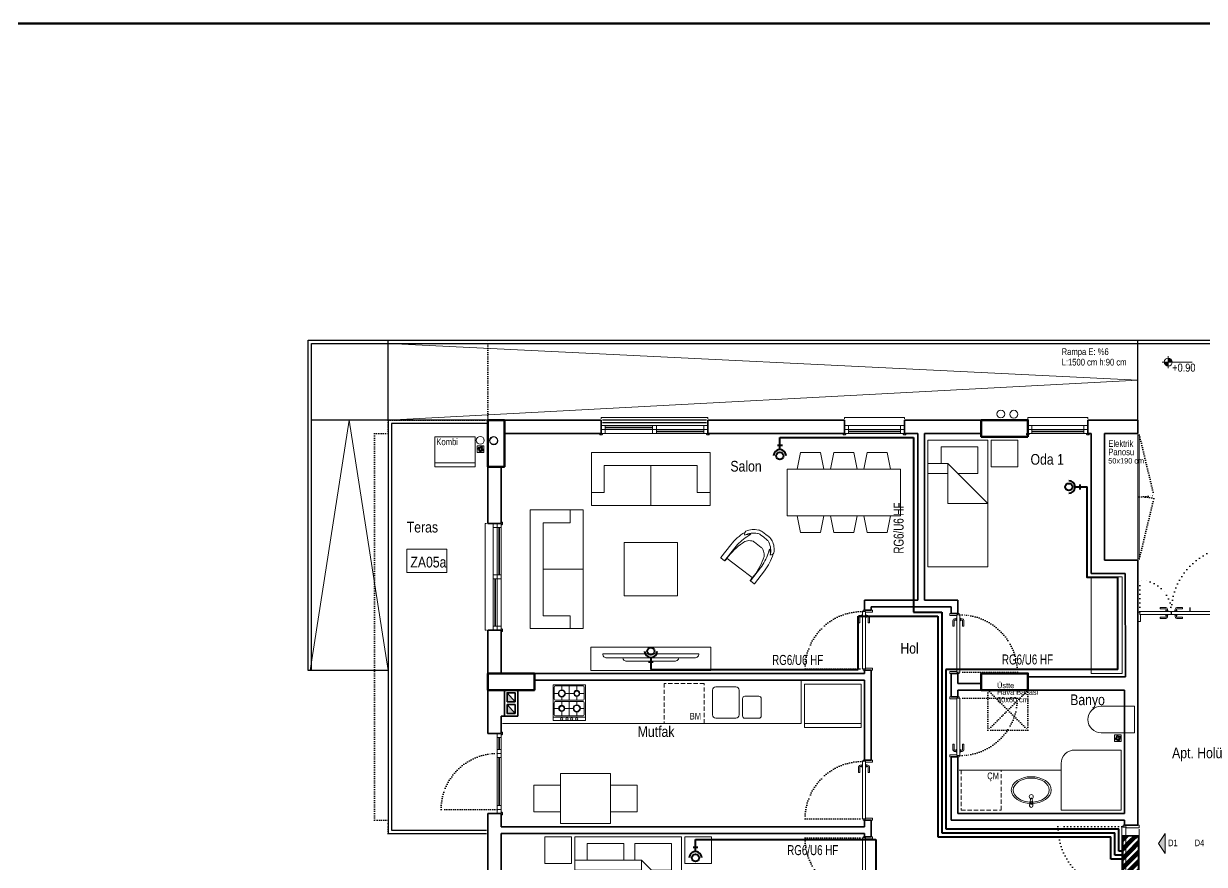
# Model space of a CAD drawing. Header units: millimetres. Extents: x 1852829 to 1882754, y -270850 to -231658.
# Drawn here: x 1856627 to 1858397, y -263455 to -262194 of the extents above; entities that cross this region are included whole.
import ezdxf
from ezdxf.enums import TextEntityAlignment as Align

# ---------------------------------------------------------------- set-up
doc = ezdxf.new("R2010")
doc.units = ezdxf.units.MM
for name, pattern in [('CONTINOUS', [0]), ('CONTINU', [0]), ('DOT', [0.25, 0, -0.25]), ('izdüşüm arka', [3.175, 0, -3.175]), ('izdüşüm ön', [9.525, 6.35, -3.175])]:
    doc.linetypes.add(name, pattern=pattern)
for name, color, linetype, lineweight in [('a_ba', 6, 'Continuous', 50), ('a_doğrama', 251, 'Continuous', 20), ('a_duvar', 251, 'Continuous', 35), ('a_görünüş', 32, 'Continuous', 25), ('a_görünüş_ince', 8, 'Continuous', 20), ('a_izdüşüm_arka', 251, 'izdüşüm arka', 30), ('a_izdüşüm_ön', 6, 'izdüşüm ön', 9), ('a_not_kot', 251, 'Continuous', 13), ('a_not_mahal', 253, 'Continuous', 5), ('a_not_misc', 144, 'Continuous', 5), ('a_not_text', 7, 'Continuous', 13), ('a_tefriş', 8, 'Continuous', 20), ('a_çerçeve_line', 7, 'Continuous', 50), ('Aydınlatma', 4, 'CONTINOUS', 35), ('m_yib', 65, 'Continuous', 20), ('Priz', 6, 'CONTINOUS', 40), ('Telefon', 2, 'CONTINOUS', 40), ('Tv', 3, 'CONTINOUS', 40)]:
    doc.layers.add(name, color=color, linetype=linetype, lineweight=lineweight)
doc.styles.add('Grupcad', font='arial.ttf', dxfattribs={"width": 0.7})
doc.styles.get("Standard").update_dxf_attribs({"font": 'ARIALN.TTF'})

# ---------------------------------------------------------------- blocks, each defined once
blk = doc.blocks.new('K1')
at = {"layer": 'a_doğrama', "color": 251}
for points in [[(-17.5, -2.5), (-22, -2.5), (-22, 0), (2, 0), (2, -4), (-17.5, -4), (-17.5, -2.5)], [(-27.5, -93.1), (-25, -93.1)], [(-17.5, -97.5), (-22, -97.5), (-22, -100), (2, -100), (2, -96), (-17.5, -96), (-17.5, -97.5)], [(-14.5, -93.1), (-17, -93.1)]]:
    blk.add_lwpolyline(points, dxfattribs=at)
blk.add_lwpolyline([(-18, -14), (-18, -4), (-18, -3), (-22.5, -3), (-22.5, -2.5), (-22.5, -2), (-24, -2), (-24, -2.5), (-24, -12.5), (-24, -88), (-24, -97.5), (-24, -98), (-22.5, -98), (-22.5, -97.5), (-22.5, -97), (-18, -97), (-18, -96), (-18, -86.5)], close=True, dxfattribs=at)
for points in [[(-25, -91.1), (-27.5, -91.1, -0.414214), (-28, -90.6), (-28, -82.1), (-30, -82.1), (-30, -90.6)], [(-17, -91.1), (-14.5, -91.1, 0.414214), (-14, -90.6), (-14, -82.1), (-12, -82.1), (-12, -90.6)], [(-24, -94.1), (-24.5, -94.1, -0.414214), (-25, -93.6), (-25, -90.6, -0.414214), (-24.5, -90.1), (-24, -90.1)], [(-18, -94.1), (-17.5, -94.1, 0.414214), (-17, -93.6), (-17, -90.6, 0.414214), (-17.5, -90.1), (-18, -90.1)]]:
    blk.add_lwpolyline(points, format="xyb", dxfattribs=at)
for centre, start, end in [((-27.5, -90.6), 180, 270), ((-14.5, -90.6), 270, 0)]:
    blk.add_arc(centre, 2.5, start, end, dxfattribs=at)
at = {"layer": 'a_görünüş_ince', "color": 251}
blk.add_line((2, -6), (2, -94), dxfattribs=at)
at = {"layer": 'a_izdüşüm_arka', "color": 251, "linetype": 'DOT', "ltscale": 20}
blk.add_line((-24, -2), (-120, -2), dxfattribs=at)
blk.add_arc((-24, -2), 96, 180, 270, dxfattribs=at)
blk = doc.blocks.new('kapı_c_blok')
at = {"layer": 'a_doğrama', "linetype": 'Continuous'}
for p, q in [((5, 14), (7.9, 14)), ((5, 14), (5, 12)), ((54.9, 15), (7.9, 15)), ((7.9, 15), (7.9, 10.5)), ((54.9, 10.5), (7.9, 10.5)), ((54.9, 15), (54.9, 10.5)), ((55.1, 15), (152.1, 15)), ((55.1, 15), (55.1, 10.5)), ((55.1, 10.5), (152.1, 10.5)), ((152.1, 15), (152.1, 10.5)), ((155, 14), (152.1, 14)), ((155, 14), (155, 12))]:
    blk.add_line(p, q, dxfattribs=at)
at = {"layer": 'a_doğrama'}
for points in [[(47.1, 16), (47.1, 18.5, 0.414214), (46.6, 19), (38.1, 19), (38.1, 21), (46.6, 21)], [(62.9, 16), (62.9, 18.5, -0.414214), (63.4, 19), (71.9, 19), (71.9, 21), (63.4, 21)], [(47.1, 9.5), (47.1, 7, -0.414214), (46.6, 6.5), (38.1, 6.5), (38.1, 4.5), (46.6, 4.5)], [(50.1, 15), (50.1, 15.5, 0.414214), (49.6, 16), (46.6, 16, 0.414214), (46.1, 15.5), (46.1, 15)], [(50.1, 10.5), (50.1, 10, -0.414214), (49.6, 9.5), (46.6, 9.5, -0.414214), (46.1, 10), (46.1, 10.5)], [(59.9, 15), (59.9, 15.5, -0.414214), (60.4, 16), (63.4, 16, -0.414214), (63.9, 15.5), (63.9, 15)], [(59.9, 10.5), (59.9, 10, 0.414214), (60.4, 9.5), (63.4, 9.5, 0.414214), (63.9, 10), (63.9, 10.5)], [(62.9, 9.5), (62.9, 7, 0.414214), (63.4, 6.5), (71.9, 6.5), (71.9, 4.5), (63.4, 4.5)]]:
    blk.add_lwpolyline(points, format="xyb", dxfattribs=at)
for points in [[(49.1, 18.5), (49.1, 16)], [(60.9, 18.5), (60.9, 16)], [(49.1, 7), (49.1, 9.5)], [(60.9, 7), (60.9, 9.5)]]:
    blk.add_lwpolyline(points, dxfattribs=at)
at = {"layer": 'a_doğrama', "linetype": 'Continuous'}
for points in [[(5, 2), (5, 0), (9, 0), (9, 10.5)], [(155, 2), (155, 0), (151, 0), (151, 10.5)]]:
    blk.add_lwpolyline(points, dxfattribs=at)
at = {"layer": 'a_doğrama'}
for centre, start, end in [((46.6, 18.5), 359.9992, 89.9992), ((63.4, 18.5), 90.0008, 180.0008), ((46.6, 7), 269.9992, 359.9992), ((63.4, 7), 180.0008, 270.0008)]:
    blk.add_arc(centre, 2.5, start, end, dxfattribs=at)
at = {"layer": 'a_izdüşüm_arka', "ltscale": 2}
for points in [[(152.1, 15), (152.1, 112)], [(7.9, 15), (7.9, 62)]]:
    blk.add_lwpolyline(points, dxfattribs=at)
for centre, radius, start, end in [((152.2, 14.9), 97.1, 90.0857, 179.918), ((7.9, 15), 47, 359.9985, 90)]:
    blk.add_arc(centre, radius, start, end, dxfattribs=at)
blk = doc.blocks.new('K2')
at = {"layer": 'a_doğrama', "color": 251, "linetype": 'Continuous'}
for p, q in [((-12, 90), (-12, 88.1)), ((-12, 90), (-10, 90)), ((-13, 88.1), (-13, 1.9)), ((-13, 88.1), (-8.5, 88.1)), ((-8.5, 88.1), (-8.5, 1.9)), ((-13, 1.9), (-8.5, 1.9)), ((-12, 0), (-12, 1.9)), ((-12, 0), (-10, 0))]:
    blk.add_line(p, q, dxfattribs=at)
for points in [[(0, 90), (2, 90), (2, 87), (-8.5, 87)], [(0, 0), (2, 0), (2, 3), (-8.5, 3)]]:
    blk.add_lwpolyline(points, dxfattribs=at)
at = {"layer": 'a_doğrama', "color": 251}
for points in [[(-14, 80.1), (-16.5, 80.1, 0.414214), (-17, 79.6), (-17, 71.1), (-19, 71.1), (-19, 79.6)], [(-13, 83.1), (-13.5, 83.1, 0.414214), (-14, 82.6), (-14, 79.6, 0.414214), (-13.5, 79.1), (-13, 79.1)], [(-8.5, 83.1), (-8, 83.1, -0.414214), (-7.5, 82.6), (-7.5, 79.6, -0.414214), (-8, 79.1), (-8.5, 79.1)], [(-7.5, 80.1), (-5, 80.1, -0.414214), (-4.5, 79.6), (-4.5, 71.1), (-2.5, 71.1), (-2.5, 79.6)]]:
    blk.add_lwpolyline(points, format="xyb", dxfattribs=at)
for points in [[(-16.5, 82.1), (-14, 82.1)], [(-5, 82.1), (-7.5, 82.1)]]:
    blk.add_lwpolyline(points, dxfattribs=at)
for centre, start, end in [((-16.5, 79.6), 90, 180), ((-5, 79.6), 0, 90)]:
    blk.add_arc(centre, 2.5, start, end, dxfattribs=at)
at = {"layer": 'a_izdüşüm_arka', "color": 251}
blk.add_lwpolyline([(-99.2, 1.9), (-13, 1.9)], dxfattribs=at)
blk.add_arc((-13, 1.9), 86.2, 90, 180, dxfattribs=at)
blk = doc.blocks.new('klozet')
at = {"layer": 'a_tefriş'}
blk.add_line((20, 0), (-20, 0), dxfattribs=at)
for points in [[(-20, 0), (-20, -15), (20, -15), (20, 0)], [(-20, -50), (-20, -15)], [(20, -50), (20, -15)]]:
    blk.add_lwpolyline(points, dxfattribs=at)
blk.add_arc((0, -50), 20, 180, 360, dxfattribs=at)
blk = doc.blocks.new('160p')
at = {"layer": 'a_doğrama', "color": 251}
for points in [[(-6, -6), (-6, 0), (-12, 0), (-12, -6)], [(0, -6), (0, 0), (-6, 0), (-6, -6)], [(-6, -83), (-6, -77), (-12, -77), (-12, -83)], [(0, -83), (0, -77), (-6, -77), (-6, -83)], [(-6, -160), (-6, -154), (-12, -154), (-12, -160)], [(0, -160), (0, -154), (-6, -154), (-6, -160)]]:
    blk.add_lwpolyline(points, close=True, dxfattribs=at)
for points in [[(2, -1), (2, 2), (0, 2), (0, -2), (1, -2), (2, -1)], [(-9.5, -6), (-9.5, -77)], [(-8.5, -6), (-8.5, -77)], [(-3.5, -83), (-3.5, -154)], [(-2.5, -83), (-2.5, -154)], [(2, -159), (2, -162), (0, -162), (0, -158), (1, -158), (2, -159)]]:
    blk.add_lwpolyline(points, dxfattribs=at)
at = {"layer": 'a_görünüş_ince', "color": 251}
for points in [[(-22, -160), (-24, -160), (-24, 0), (-22, 0)], [(-12, -77), (-12, -6)], [(-6, -77), (-6, -6)], [(-6, -77), (-6, -6)], [(0, -77), (0, -6)], [(-12, -154), (-12, -83)], [(-6, -154), (-6, -83)], [(-6, -154), (-6, -83)], [(0, -154), (0, -83)]]:
    blk.add_lwpolyline(points, dxfattribs=at)
blk = doc.blocks.new('kapı_120_c_blok')
at = {"layer": 'a_doğrama', "color": 251}
for points in [[(-2, 119), (-2, 122), (0, 122), (0, 118), (-1, 118), (-2, 119)], [(2.5, 114), (2.5, 96)], [(3.5, 114), (3.5, 96)], [(2.5, 84), (2.5, 12)], [(3.5, 84), (3.5, 12)], [(-2, 1), (-2, -2), (0, -2), (0, 2), (-1, 2), (-2, 1)]]:
    blk.add_lwpolyline(points, dxfattribs=at)
for points in [[(0, 114), (6, 114), (6, 120), (0, 120)], [(0, 90), (6, 90), (6, 96), (0, 96)], [(0, 84), (6, 84), (6, 90), (0, 90)], [(0, 6), (6, 6), (6, 12), (0, 12)], [(0, 0), (6, 0), (6, 6), (0, 6)]]:
    blk.add_lwpolyline(points, close=True, dxfattribs=at)
at = {"layer": 'a_görünüş_ince', "color": 251}
for points in [[(0, 114), (0, 96)], [(6, 114), (6, 96)], [(0, 84), (0, 12)], [(6, 84), (6, 12)]]:
    blk.add_lwpolyline(points, dxfattribs=at)
at = {"layer": 'a_izdüşüm_arka', "color": 251}
blk.add_lwpolyline([(6, 6), (90, 6)], dxfattribs=at)
blk.add_arc((6, 6), 84, 0, 90, dxfattribs=at)
blk = doc.blocks.new('90_p_c_blok')
at = {"layer": 'a_doğrama'}
for points in [[(1, 2), (-2, 2), (-2, 0), (2, 0), (2, 1), (1, 2)], [(89, 2), (92, 2), (92, 0), (88, 0), (88, 1), (89, 2)], [(84, -2.5), (6, -2.5)], [(84, -3.5), (6, -3.5)]]:
    blk.add_lwpolyline(points, dxfattribs=at)
for points in [[(0, 0), (6, 0), (6, -6), (0, -6)], [(0, -6), (6, -6), (6, -12), (0, -12)], [(84, 0), (90, 0), (90, -6), (84, -6)], [(84, -6), (90, -6), (90, -12), (84, -12)]]:
    blk.add_lwpolyline(points, close=True, dxfattribs=at)
at = {"layer": 'a_görünüş_ince'}
for points in [[(6, 0), (84, 0)], [(6, -6), (84, -6)], [(6, -6), (84, -6)], [(6, -12), (84, -12)], [(0, -22), (0, -24), (90, -24), (90, -22)]]:
    blk.add_lwpolyline(points, dxfattribs=at)
blk = doc.blocks.new('baca_şönt')
at = {"layer": 'a_duvar'}
h = blk.add_hatch(color=256, dxfattribs=at)
h.dxf.hatch_style = 1
h.paths.add_polyline_path([(21.5, -5), (21.5, -17), (35, -17)])
h.paths.add_polyline_path([(4, -5), (4, -17), (17.5, -17)])
for p, q in [((4, -5), (17.5, -17)), ((17.5, -5), (17.5, -17)), ((21.5, -5), (21.5, -17)), ((21.5, -5), (35, -17))]:
    blk.add_line(p, q, dxfattribs=at)
blk.add_lwpolyline([(0, -21), (39, -21), (39, -1), (0, -1)], close=True, dxfattribs=at)
for points in [[(17.5, -5), (4, -5), (4, -17), (17.5, -17)], [(21.5, -17), (35, -17), (35, -5), (21.5, -5)]]:
    blk.add_lwpolyline(points, dxfattribs=at)
blk = doc.blocks.new('tefriş_koltuk_202x90')
at = {"layer": 'a_tefriş'}
for p, q in [((0, -90), (0, -22)), ((-79, -68), (-101, -68)), ((79, -68), (101, -68))]:
    blk.add_line(p, q, dxfattribs=at)
for points in [[(101, -90), (101, 0), (-101, 0), (-101, -90), (101, -90)], [(79, -68), (79, -22), (-79, -22), (-79, -68)]]:
    blk.add_lwpolyline(points, dxfattribs=at)
blk = doc.blocks.new('tefirş_tv')
at = {"layer": 'a_tefriş'}
for points in [[(35, 10), (35, 10, 0.414214), (30, 15), (-30, 15, 0.414214), (-35, 10), (-35, 10)], [(60, 4), (60, 5, 0.414214), (55, 10), (-55, 10, 0.414214), (-60, 5), (-60, 4)]]:
    blk.add_lwpolyline(points, format="xyb", close=True, dxfattribs=at)
blk = doc.blocks.new('berjer')
at = {"layer": 'a_tefriş'}
for p, q in [((-45.1, 45.1), (-49.5, 40.8)), ((-41.4, 41.4), (-45.7, 37.1)), ((-45.1, 45.1), (-40.8, 49.5)), ((-41.4, 41.4), (-37.1, 45.7)), ((-31.3, 31.3), (-26.8, 35.8)), ((26.1, 19), (8.8, 36.2)), ((-31.3, 31.3), (-35.8, 26.8)), ((21, 13.6), (3.6, 31)), ((26.1, 18.7), (21, 13.6)), ((0, 0), (-16.6, -16.6)), ((0, 0), (16.6, 16.6)), ((-19, -26.1), (-36.2, -8.8)), ((-13.6, -21), (-31, -3.6)), ((-18.7, -26.1), (-13.6, -21))]:
    blk.add_line(p, q, dxfattribs=at)
for centre, radius, start, end in [((-29.8, 38.5), 15.5, 107.9156, 135), ((-25, 27.7), 27.3, 71.2858, 110.6993), ((-19.2, 48.9), 5.5, 350.3156, 56.9936), ((-38.5, 29.8), 15.5, 135, 162.0844), ((-38.5, 29.8), 10.2, 135, 162.0844), ((-29.8, 38.5), 10.2, 107.9156, 135), ((-23.7, 18.5), 31.1, 71.4354, 107.3961), ((-21, 30), 8.21, 117.4936, 135.1057), ((-17.5, 23.2), 15.9, 57.4112, 117.4936), ((-18.6, 23.9), 24.6, 78.6027, 99.5819), ((18.9, 123.1), 85.7, 240.9454, 245.5445), ((-45.7, -18.5), 69.9, 45.0971, 65.3824), ((-44.9, -17.5), 76, 45, 66.6891), ((-53.9, -49.3), 97, 43.332, 62.3787), ((-27.4, 24.8), 27.6, 159.0996, 198.2964), ((-18.2, 23.5), 31.5, 162.3914, 198.167), ((-23.4, 18.3), 25.2, 169.88, 190.627), ((-123.1, -18.9), 85.7, 24.4555, 29.0546), ((-23.2, 17.5), 15.9, 152.5064, 212.5888), ((-30, 21), 8.21, 134.8943, 152.5064), ((26, 18.9), 0.2, 315, 45), ((-49, 19.1), 5.5, 213.0064, 279.6844), ((17.5, 44.9), 76, 203.7042, 225), ((18.5, 45.7), 69.9, 204.6176, 224.9029), ((49.3, 53.9), 97, 207.6213, 226.668), ((16.4, 16.9), 0.4, 315, 46.0366), ((110.8, 118.5), 138.4, 227.0869, 229.3484), ((20.8, 13.7), 0.2, 229.3484, 315), ((-16.9, -16.4), 0.4, 223.9634, 315), ((-118.5, -110.8), 138.4, 40.6516, 42.9131), ((-18.9, -26), 0.2, 225, 315), ((-13.7, -20.8), 0.2, 315, 40.6516)]:
    blk.add_arc(centre, radius, start, end, dxfattribs=at)
blk = doc.blocks.new('A$C2A0A03CE')
at = {"layer": 'a_tefriş'}
for p, q in [((-54, -24.3), (-54, 24.3)), ((-54, 24.3), (0, 24.3)), ((-48.6, 24.3), (-48.6, -24.3)), ((-46.8, 20.7), (-46.8, -20.7)), ((-27, 22.5), (-45, 22.5)), ((-35.6, 22.5), (-35.6, 15.7)), ((-25.2, -20.7), (-25.2, 20.7)), ((-23.4, -20.7), (-23.4, 20.7)), ((-21.6, 22.5), (-3.6, 22.5)), ((-13.1, 22.5), (-13.1, 14.8)), ((-1.8, 20.7), (-1.8, -20.7)), ((0, -24.3), (0, 24.3)), ((-40, 11.2), (-46.8, 11.2)), ((-25.2, 0), (-46.8, 0)), ((-35.6, 6.8), (-35.6, -7.7)), ((-25.2, 11.2), (-31, 11.2)), ((-16.6, 11.2), (-23.4, 11.2)), ((-1.8, 0), (-23.4, 0)), ((-13.1, 7.7), (-13.1, -6.8)), ((-1.8, 11.2), (-9.4, 11.2)), ((-39.1, -11.3), (-46.8, -11.3)), ((-35.6, -14.9), (-35.6, -22.5)), ((-25.2, -11.3), (-31.9, -11.3)), ((-17.5, -11.3), (-23.4, -11.3)), ((-13.1, -15.7), (-13.1, -22.5)), ((-1.8, -11.3), (-8.5, -11.3)), ((-54, -24.3), (0, -24.3)), ((-45, -22.5), (-27, -22.5)), ((-3.6, -22.5), (-21.6, -22.5))]:
    blk.add_line(p, q, dxfattribs=at)
for centre, radius in [((-51.4, 11.2), 1.8), ((-51.4, 3.7), 1.8), ((-35.6, 11.2), 5.4), ((-35.6, 11.2), 4.5), ((-13.1, 11.2), 4.5), ((-13.1, 11.2), 3.6), ((-51.4, -3.5), 1.8), ((-51.4, -11.3), 1.8), ((-35.6, -11.3), 4.5), ((-35.6, -11.3), 3.6), ((-13.1, -11.3), 5.4), ((-13.1, -11.3), 4.5)]:
    blk.add_circle(centre, radius, dxfattribs=at)
for centre, start, end in [((-45, 20.7), 90, 180), ((-27, 20.7), 0, 90), ((-21.6, 20.7), 90, 180), ((-3.6, 20.7), 0, 90), ((-45, -20.7), 180, 270), ((-27, -20.7), 270, 0), ((-21.6, -20.7), 180, 270), ((-3.6, -20.7), 270, 0)]:
    blk.add_arc(centre, 1.8, start, end, dxfattribs=at)
blk = doc.blocks.new('tefriş_yatak_çift')
at = {"layer": 'a_tefriş'}
for points in [[(-85, -5), (-85, -45), (-125, -45), (-125, -5)], [(80, -195), (80, -5), (-80, -5), (-80, -195)], [(85, -5), (85, -45), (125, -45), (125, -5)]]:
    blk.add_lwpolyline(points, close=True, dxfattribs=at)
for points in [[(-6.3, -40), (-6.3, -15), (-61.3, -15), (-61.3, -40)], [(35, -55), (65, -55), (65, -15), (10, -15), (10, -40)], [(-80, -40), (20, -40), (80, -100), (20, -100), (20, -40)], [(-80, -55), (20, -55)]]:
    blk.add_lwpolyline(points, dxfattribs=at)
blk = doc.blocks.new('tefriş_süzgeç')
at = {"layer": 'a_tefriş'}
for p, q in [((5, 0), (-5, 0)), ((-5, 0), (-5, -10)), ((5, -10), (5, 0)), ((-5, -10), (5, -10)), ((-3.6, -5.1), (-4.1, -5.1)), ((-2.6, -5.1), (-3.1, -5.1)), ((-2.5, -2.5), (-2.9, -2.2)), ((-2.6, -7.6), (-2.9, -7.9)), ((-2, -3.3), (-2.3, -3)), ((-1.9, -6.9), (-2.2, -7.2)), ((-1.6, -5.1), (-2.1, -5.1)), ((-1.2, -3.9), (-1.5, -3.6)), ((-1.2, -6.2), (-1.5, -6.5)), ((-0.2, -2.5), (-0.2, -2)), ((-0.1, -1.5), (-0.1, -1)), ((-0.1, -3), (-0.1, -3.5)), ((-0.1, -6.6), (-0.1, -7.1)), ((-0.1, -7.6), (-0.1, -8.1)), ((-0.1, -8.6), (-0.1, -9.1)), ((1, -4), (1.4, -3.6)), ((1.1, -6.2), (1.4, -6.5)), ((1.5, -5.1), (2, -5.1)), ((1.7, -3.3), (2.1, -2.9)), ((1.8, -6.9), (2.1, -7.2)), ((2.5, -2.5), (2.8, -2.2)), ((2.5, -5.1), (3, -5.1)), ((2.5, -7.5), (2.8, -7.9)), ((3.5, -5.1), (4, -5.1))]:
    blk.add_line(p, q, dxfattribs=at)
for centre, radius, start, end in [((-0.1, -5.1), 4.06, 134.2896, 180), ((-0.1, -5.1), 3.56, 134.2896, 180), ((-0.1, -5.1), 3.06, 180, 225), ((-0.1, -5.1), 4.06, 225, 270), ((-0.1, -5.1), 2.56, 180, 225), ((-0.1, -5.1), 3.56, 225, 270), ((-0.4, -4.4), 2.4, 84.5943, 143.2016), ((-0.1, -5.1), 2.06, 134.2896, 180), ((-0.1, -5), 2.44, 90.343, 138.1212), ((-0.1, -5.1), 1.56, 134.2896, 180), ((-0.1, -5.1), 2.06, 225, 270), ((-0.1, -5.1), 1.56, 225, 270), ((-0.1, -5.1), 4.06, 45, 90), ((-0.1, -5.1), 3.56, 45, 90), ((-0.1, -5.1), 2.06, 45, 90), ((-0.1, -5.1), 1.56, 45, 90), ((-0.1, -5.1), 2.56, 270, 315.7104), ((-0.1, -5.1), 3.06, 270, 315.7104), ((-0.1, -5.1), 1.56, 314.2896, 360), ((-0.1, -5.1), 2.06, 314.2896, 360), ((-0.1, -5.1), 2.56, 360, 45), ((-0.1, -5.1), 3.06, 360, 45), ((-0.1, -5.1), 3.56, 314.2896, 360), ((-0.1, -5.1), 4.06, 314.2896, 360)]:
    blk.add_arc(centre, radius, start, end, dxfattribs=at)
blk = doc.blocks.new('sembol_kot')
at = {"layer": 'a_not_kot'}
for points in [[(0, 10), (0, 0), (10, 0, 0.414214)], [(0, 0), (-10, 0, 0.414214), (0, -10)]]:
    blk.add_hatch(color=256, dxfattribs=at).paths.add_polyline_path(points)
for p, q in [((0, 15), (0, -15)), ((-15, 0), (60, 0))]:
    blk.add_line(p, q, dxfattribs=at)
blk.add_circle((0, 0), 10, dxfattribs=at)
blk = doc.blocks.new('tefriş_yatak tek')
at = {"layer": 'a_tefriş'}
for points in [[(0, -0.45), (-1.9, -0.45), (-1.9, 0.45), (0, 0.45)], [(-1.9, -0.5), (-1.5, -0.5), (-1.5, -0.9), (-1.9, -0.9)]]:
    blk.add_lwpolyline(points, close=True, dxfattribs=at)
for points in [[(-1.55, 0.45), (-1.55, 0.15), (-0.95, -0.45), (-0.95, 0.15), (-1.55, 0.15)], [(-1.4, 0.45), (-1.4, 0.15)], [(-1.4, 0), (-1.4, -0.3), (-1.8, -0.3), (-1.8, 0.25), (-1.55, 0.25)]]:
    blk.add_lwpolyline(points, dxfattribs=at)
blk = doc.blocks.new('ZayıfAkımPanosu')
at = {"layer": 'Priz'}
h = blk.add_hatch(dxfattribs=at)
h.set_pattern_fill('GOST_GROUND', color=256)
h.set_pattern_definition([(45, (-1866208.597, 256590.195), (14.142135624, 0), [20]), (45, (-1866205.597, 256590.195), (14.142135624, 0), [20]), (45, (-1866202.597, 256590.195), (14.142135624, 0), [20])])
h.paths.add_polyline_path([(11.9, 41.5), (-11.9, 41.5), (-11.9, -41.5), (11.9, -41.5)])
at = {"layer": 'Aydınlatma', "color": 2, "linetype": 'CONTINU'}
blk.add_lwpolyline([(-11.9, 41.5), (11.9, 41.5), (11.9, -41.5), (-11.9, -41.5)], close=True, dxfattribs=at)
blk.add_lwpolyline([(-11.9, 41.5), (11.9, 41.5), (11.9, -41.5), (-11.9, -41.5)], close=True, dxfattribs=at)
blk.add_lwpolyline([(-11.9, 41.5), (11.9, 41.5), (11.9, -41.5), (-11.9, -41.5)], close=True, dxfattribs=at)
blk.add_lwpolyline([(-11.9, 41.5), (11.9, 41.5), (11.9, -41.5), (-11.9, -41.5)], close=True, dxfattribs=at)
blk.add_lwpolyline([(-11.9, 41.5), (11.9, 41.5), (11.9, -41.5), (-11.9, -41.5)], close=True, dxfattribs=at)
at = {"layer": 'Aydınlatma', "color": 6, "linetype": 'CONTINU'}
blk.add_lwpolyline([(-11.9, 41.5), (11.9, 41.5), (11.9, -41.5), (-11.9, -41.5)], close=True, dxfattribs=at)
blk = doc.blocks.new('Tv Prz')
at = {"layer": 'Tv', "linetype": 'CONTINU'}
for p, q in [((0, 18.3), (0, 11.4)), ((3.6, 11.4), (-3.7, 11.4)), ((0, 11.4), (0, 0))]:
    blk.add_line(p, q, dxfattribs=at)
blk.add_circle((0, 27.7), 5.4, dxfattribs=at)
blk.add_arc((0, 27.7), 9.4, 180.1856, 0.1856, dxfattribs=at)

msp = doc.modelspace()

# ---------------------------------------------------------------- hatches: boundary and pattern name
at = {"layer": 'a_not_misc'}
h = msp.add_hatch(color=256, dxfattribs=at)
h.dxf.hatch_style = 1
h.paths.add_polyline_path([(1858338.7, -263408.9), (1858328.7, -263423.9), (1858338.7, -263438.9)])

# ---------------------------------------------------------------- linework, layer by layer
at = {"layer": 'a_ba', "color": 253}
for points in [[(1857322.7, -262858.5), (1857347.7, -262858.5), (1857347.7, -262788.5), (1857322.7, -262788.5)], [(1858132.7, -262813.5), (1858132.7, -262788.5), (1858062.7, -262788.5), (1858062.7, -262813.5)], [(1857322.7, -263168.5), (1857322.7, -263193.5), (1857392.7, -263193.5), (1857392.7, -263168.5)], [(1858132.7, -263193.5), (1858132.7, -263168.5), (1858062.7, -263168.5), (1858062.7, -263193.5)]]:
    msp.add_lwpolyline(points, close=True, dxfattribs=at)
at = {"layer": 'a_doğrama'}
for points in [[(1858297.7, -262810.5), (1858297.7, -262996.5)], [(1858297.7, -262810.5), (1858299.7, -262810.5)], [(1858299.7, -262810.5), (1858299.7, -262996.5)], [(1858297.7, -262903.5), (1858299.7, -262903.5)], [(1858297.7, -262996.5), (1858299.7, -262996.5)]]:
    msp.add_lwpolyline(points, dxfattribs=at)
at = {"layer": 'a_duvar'}
for p, q in [((1857492.7, -262788.5), (1857322.7, -262788.5)), ((1857492.7, -262788.5), (1857492.7, -262808.5)), ((1857857.7, -262788.5), (1857652.7, -262788.5)), ((1857652.7, -262788.5), (1857652.7, -262808.5)), ((1857857.7, -262788.5), (1857857.7, -262808.5)), ((1858132.7, -262788.5), (1857947.7, -262788.5)), ((1857947.7, -262788.5), (1857947.7, -262808.5)), ((1858297.7, -262788.5), (1858222.7, -262788.5)), ((1857322.7, -262808.5), (1857322.7, -262943.5)), ((1857347.7, -262808.5), (1857492.7, -262808.5)), ((1857652.7, -262808.5), (1857857.7, -262808.5)), ((1857947.7, -262808.5), (1857967.7, -262808.5)), ((1857967.7, -262808.5), (1857967.7, -263058.5)), ((1857977.7, -262808.5), (1858062.7, -262808.5)), ((1857977.7, -263058.5), (1857977.7, -262808.5)), ((1858222.7, -262808.5), (1858227.7, -262808.5)), ((1858227.7, -263018.5), (1858227.7, -262808.5)), ((1858247.7, -262808.5), (1858297.7, -262808.5)), ((1858247.7, -262998.5), (1858247.7, -262808.5)), ((1857342.7, -262943.5), (1857342.7, -262858.5)), ((1858247.7, -262998.5), (1858297.7, -262998.5)), ((1858297.7, -263078.5), (1858297.7, -262998.5)), ((1858227.7, -263018.5), (1858278.4, -263018.5)), ((1858278.4, -263018.5), (1858279, -263173.6)), ((1857967.7, -263058.5), (1857887.7, -263058.5)), ((1857887.7, -263073.5), (1857887.7, -263058.5)), ((1858027.7, -263058.5), (1857977.7, -263058.5)), ((1857897.7, -263068.5), (1857897.7, -263073.5)), ((1857897.7, -263068.5), (1857977.7, -263068.5)), ((1857977.7, -263068.5), (1858017.7, -263068.5)), ((1858017.7, -263068.5), (1858017.7, -263078.5)), ((1858297.7, -263396), (1858297.7, -263076.5)), ((1857322.7, -263103.5), (1857322.7, -263258.5)), ((1857342.7, -263168.5), (1857342.7, -263103.5)), ((1857887.7, -263168.5), (1857887.7, -263163.5)), ((1857897.7, -263163.5), (1857897.7, -263298.5)), ((1857887.7, -263168.5), (1857342.7, -263168.5)), ((1857392.7, -263178.5), (1857887.7, -263178.5)), ((1857887.7, -263298.5), (1857887.7, -263178.5)), ((1858017.7, -263168.5), (1858017.7, -263203.5)), ((1858027.7, -263183.5), (1858027.7, -263168.5)), ((1858027.7, -263183.5), (1858062.7, -263183.5)), ((1858132.7, -263173.6), (1858279, -263173.6)), ((1858277.7, -263193.5), (1858027.7, -263193.5)), ((1858027.7, -263203.5), (1858027.7, -263193.5)), ((1858277.7, -263193.5), (1858277.7, -263378.5)), ((1857342.7, -263258.5), (1857342.7, -263232.5)), ((1858017.7, -263293.5), (1858017.7, -263388.5)), ((1858027.7, -263378.5), (1858027.7, -263293.5)), ((1857322.7, -263378.5), (1857322.7, -263463.5)), ((1857342.7, -263398.5), (1857342.7, -263378.5)), ((1858277.7, -263378.5), (1858027.7, -263378.5)), ((1857887.7, -263398.5), (1857887.7, -263388.5)), ((1857897.7, -263388.5), (1857897.7, -263413.5)), ((1858017.7, -263388.5), (1858277.7, -263388.5)), ((1858277.7, -263388.5), (1858277.7, -263396)), ((1857887.7, -263398.5), (1857342.7, -263398.5)), ((1857342.7, -263408.5), (1857887.7, -263408.5)), ((1857342.8, -263463.5), (1857342.7, -263408.5)), ((1857887.7, -263413.5), (1857887.7, -263408.5))]:
    msp.add_line(p, q, dxfattribs=at)
for points in [[(1858222.7, -262788.5), (1858222.7, -262808.5)], [(1858297.7, -262788.5), (1858297.7, -262808.5)], [(1857342.7, -262943.5), (1857322.7, -262943.5)], [(1858027.7, -263078.5), (1858027.7, -263058.5)], [(1857887.7, -263073.5), (1857897.7, -263073.5)], [(1858017.7, -263078.5), (1858027.7, -263078.5)], [(1857342.7, -263103.5), (1857322.7, -263103.5)], [(1857887.7, -263163.5), (1857897.7, -263163.5)], [(1858027.7, -263168.5), (1858017.7, -263168.5)], [(1858017.7, -263203.5), (1858027.7, -263203.5)], [(1857347.7, -263232.5), (1857342.7, -263232.5)], [(1857342.7, -263258.5), (1857322.7, -263258.5)], [(1857887.7, -263298.5), (1857897.7, -263298.5)], [(1858017.7, -263293.5), (1858027.7, -263293.5)], [(1857342.7, -263378.5), (1857322.7, -263378.5)], [(1857887.7, -263388.5), (1857897.7, -263388.5)], [(1858277.7, -263396), (1858297.7, -263396)], [(1857887.7, -263413.5), (1857897.7, -263413.5)]]:
    msp.add_lwpolyline(points, dxfattribs=at)
at = {"layer": 'a_görünüş', "color": 251}
for p, q in [((1857053.2, -263163.9), (1857053.2, -262668.5)), ((1857053.2, -262668.5), (1858597.7, -262668.5)), ((1857058.2, -263163.9), (1857058.2, -262673.5)), ((1857058.2, -262673.5), (1858597.7, -262673.5))]:
    msp.add_line(p, q, dxfattribs=at)
for points in [[(1857173.2, -262788.5), (1857173.2, -262668.5)], [(1858297.7, -262788.5), (1858297.7, -262668.5)], [(1857173.2, -262788.5), (1857058.2, -262788.5)], [(1857173.2, -262788.5), (1857173.2, -263408.5)], [(1857320.7, -262788.5), (1857173.2, -262788.5)], [(1857178.2, -262793.5), (1857178.2, -263403.5)], [(1857320.7, -262793.5), (1857178.2, -262793.5)], [(1857650.7, -262788.5), (1857494.7, -262788.5)], [(1857650.7, -262792.5), (1857494.7, -262792.5)], [(1858376, -263075.5), (1858376, -263069.5)], [(1857173.2, -263163.9), (1857053.2, -263163.9)], [(1857173.2, -263408.5), (1857320.7, -263408.5)], [(1857178.2, -263403.5), (1857320.7, -263403.5)]]:
    msp.add_lwpolyline(points, dxfattribs=at)
at = {"layer": 'a_izdüşüm_arka'}
for p, q in [((1858072.7, -263253.5), (1858072.7, -263193.5)), ((1858132.7, -263193.5), (1858132.7, -263253.5)), ((1858132.7, -263253.5), (1858072.7, -263253.5))]:
    msp.add_line(p, q, dxfattribs=at)
for points in [[(1857322.7, -263408.5), (1857173.2, -263408.5), (1857173.2, -263393.5), (1857173.2, -263388.5), (1857152.7, -263388.5), (1857152.7, -262808.5), (1857173.2, -262808.5), (1857173.2, -262788.5), (1857322.7, -262788.5), (1857322.7, -262668.5), (1859402.7, -262668.5), (1859402.7, -262788.5), (1859552.3, -262788.5), (1859552.3, -262808.5), (1859572.7, -262808.5), (1859572.7, -263388.5), (1859552.3, -263388.5), (1859552.3, -263408.5), (1859402.7, -263408.5)], [(1858299.7, -262810.5), (1858321.5, -262900.9)], [(1858299.7, -262996.5), (1858321.5, -262906.1)], [(1858132.7, -263193.5), (1858072.7, -263253.5)], [(1858072.7, -263193.5), (1858132.7, -263253.5)]]:
    msp.add_lwpolyline(points, dxfattribs=at)
for centre, start, end in [((1858299.7, -262810.5), 270, 283.5253), ((1858299.7, -262996.5), 76.4747, 90)]:
    msp.add_arc(centre, 93, start, end, dxfattribs=at)
at = {"layer": 'a_izdüşüm_ön', "color": 251}
for points in [[(1857647.2, -263243.5), (1857647.2, -263183.5), (1857587.2, -263183.5), (1857587.2, -263243.5)], [(1858032.7, -263373.5), (1858092.7, -263373.5), (1858092.7, -263313.5), (1858032.7, -263313.5)]]:
    msp.add_lwpolyline(points, close=True, dxfattribs=at)
at = {"layer": 'a_not_mahal'}
msp.add_lwpolyline([(1857261.2, -262982.1), (1857201.2, -262982.1), (1857201.2, -263017.1), (1857261.2, -263017.1)], close=True, dxfattribs=at)
at = {"layer": 'a_not_misc'}
for points in [[(1857173.2, -262788.5), (1858297.7, -262728.5), (1857173.2, -262673.5)], [(1857114.7, -262788.5), (1857056.2, -263163.9)], [(1857114.7, -262788.5), (1857173.2, -263163.9)]]:
    msp.add_lwpolyline(points, dxfattribs=at)
msp.add_lwpolyline([(1858338.7, -263408.9), (1858328.7, -263423.9), (1858338.7, -263438.9), (1858338.7, -263408.9)], close=True, dxfattribs=at)
at = {"layer": 'a_tefriş', "lineweight": 20}
for p, q in [((1857243.5, -262813.8), (1857303.5, -262813.8)), ((1857243.5, -262858.8), (1857243.5, -262813.8)), ((1857303.5, -262813.8), (1857303.5, -262858.8)), ((1857303.5, -262852.8), (1857243.5, -262852.8)), ((1857303.5, -262858.8), (1857243.5, -262858.8))]:
    msp.add_line(p, q, dxfattribs=at)
at = {"layer": 'a_tefriş'}
for p, q in [((1857344.7, -263243.5), (1857792.7, -263243.5)), ((1858182.7, -263313.5), (1858029.7, -263313.5)), ((1858135.9, -263361.9), (1858136.6, -263356.6)), ((1858138.8, -263356.6), (1858139.5, -263361.9)), ((1858135.2, -263367), (1858135.6, -263362.8)), ((1858136.3, -263363), (1858136.3, -263364.5)), ((1858136.3, -263364.5), (1858139.1, -263364.5)), ((1858139.1, -263364.5), (1858139.1, -263363)), ((1858139.8, -263362.8), (1858140.2, -263367))]:
    msp.add_line(p, q, dxfattribs=at)
for points in [[(1857786.4, -262862), (1857791.4, -262837), (1857821.4, -262837), (1857826.4, -262862)], [(1857836.4, -262862), (1857841.4, -262837), (1857871.4, -262837), (1857876.4, -262862)], [(1857886.4, -262862), (1857891.4, -262837), (1857921.4, -262837), (1857926.4, -262862)], [(1857786.4, -262932), (1857791.4, -262957), (1857821.4, -262957), (1857826.4, -262932)], [(1857836.4, -262932), (1857841.4, -262957), (1857871.4, -262957), (1857876.4, -262932)], [(1857886.4, -262932), (1857891.4, -262957), (1857921.4, -262957), (1857926.4, -262932)], [(1857792.7, -263243.5), (1857792.7, -263178.5)], [(1857882.7, -263184.5), (1857882.7, -263249.5), (1857797.7, -263249.5), (1857797.7, -263184.5), (1857882.7, -263184.5), (1857882.7, -263243.5), (1857797.7, -263243.5)]]:
    msp.add_lwpolyline(points, dxfattribs=at)
for points in [[(1857941.4, -262862), (1857771.4, -262862), (1857771.4, -262932), (1857941.4, -262932)], [(1857527.1, -263052.2), (1857607.1, -263052.2), (1857607.1, -262972.2), (1857527.1, -262972.2)], [(1858227.7, -263023.5), (1858274, -263023.5), (1858274, -263168.6), (1858227.7, -263168.6)], [(1857477.1, -263129.1), (1857477.1, -263164.1), (1857657.1, -263164.1), (1857657.1, -263129.1)], [(1857506.7, -263393.5), (1857506.7, -263318.5), (1857431.7, -263318.5), (1857431.7, -263393.5)], [(1857431.7, -263376), (1857431.7, -263336), (1857391.7, -263336), (1857391.7, -263376)], [(1857546.7, -263376), (1857506.7, -263376), (1857506.7, -263336), (1857546.7, -263336)]]:
    msp.add_lwpolyline(points, close=True, dxfattribs=at)
for points in [[(1857699.7, -263193.7, 0.414214), (1857694.7, -263188.7), (1857664.7, -263188.7, 0.414214), (1857659.7, -263193.7), (1857659.7, -263230.7, 0.414214), (1857664.7, -263235.7), (1857694.7, -263235.7, 0.414214), (1857699.7, -263230.7), (1857699.7, -263193.7)], [(1857732.7, -263206.3, 0.414214), (1857729.2, -263202.8), (1857708.2, -263202.8, 0.414214), (1857704.7, -263206.3), (1857704.7, -263232.2, 0.414214), (1857708.2, -263235.7), (1857729.2, -263235.7, 0.414214), (1857732.7, -263232.2), (1857732.7, -263206.3)]]:
    msp.add_lwpolyline(points, format="xyb", dxfattribs=at)
msp.add_lwpolyline([(1858272.7, -263283.5), (1858202.7, -263283.5, 0.414214), (1858182.7, -263303.5), (1858182.7, -263373.5), (1858272.7, -263373.5)], format="xyb", close=True, dxfattribs=at)
msp.add_circle((1858137.7, -263353.4), 3, dxfattribs=at)
msp.add_circle((1858137.7, -263353.4), 3, dxfattribs=at)
for centre, radius, start, end in [((1858137.7, -263363), 2.11, 147.229, 174.8304), ((1858137.7, -263363), 2.11, 32.771, 147.229), ((1858137.7, -263363), 1.36, 0, 180), ((1858137.7, -263356.7), 1.12, 7.1389, 172.8611), ((1858137.7, -263363), 2.11, 5.1696, 32.771), ((1858137.7, -263367), 2.5, 180, 0)]:
    msp.add_arc(centre, radius, start, end, dxfattribs=at)
for major_axis in [(30, 0), (27, 0)]:
    msp.add_ellipse((1858137.7, -263343.5), major_axis=major_axis, ratio=0.666667, dxfattribs=at)
at = {"layer": 'a_çerçeve_line'}
msp.add_lwpolyline([(1872123.9, -265193.7), (1872123.9, -262193.7), (1853005.4, -262193.7), (1853005.4, -265193.7)], close=True, dxfattribs=at)
at = {"layer": 'm_yib'}
for centre in [(1858092.1, -262779.4), (1858111.5, -262779.7), (1857311.3, -262818.9), (1857331.4, -262818.9), (1857331.7, -262819.6)]:
    msp.add_circle(centre, 5.92, dxfattribs=at)
at = {"layer": 'Tv'}
for p, q in [((1857760.7, -262814.5), (1857961.3, -262814.5)), ((1857961.3, -262814.5), (1857961.3, -263076.6)), ((1857961.3, -263076.6), (1858003.8, -263076.6)), ((1858003.8, -263076.6), (1858003.8, -263407.7)), ((1857878.2, -263162.8), (1857878.2, -263082.6)), ((1857878.2, -263082.6), (1857997.8, -263082.6)), ((1857997.8, -263082.6), (1857997.8, -263413.7)), ((1857567.3, -263162.8), (1857878.2, -263162.8)), ((1858267.5, -263162.5), (1858009.8, -263162.5)), ((1858009.8, -263162.5), (1858009.8, -263401.7)), ((1857997.8, -263413.7), (1858256.8, -263413.7)), ((1858003.8, -263407.7), (1858262.8, -263407.7)), ((1858009.8, -263401.7), (1858268.8, -263401.7)), ((1858256.8, -263447.3), (1858256.8, -263413.7)), ((1858262.8, -263441.3), (1858262.8, -263407.7)), ((1858268.8, -263435.3), (1858268.8, -263401.7)), ((1857634.1, -263417.6), (1857904.8, -263417.6)), ((1857904.8, -263417.6), (1857904.8, -263507.5)), ((1858274.8, -263447.3), (1858256.8, -263447.3)), ((1858274.8, -263441.3), (1858262.8, -263441.3)), ((1858274.8, -263435.3), (1858268.8, -263435.3))]:
    msp.add_line(p, q, dxfattribs=at)
msp.add_lwpolyline([(1858267.5, -263162.5), (1858267.5, -263024.5), (1858221.7, -263024.5), (1858221.7, -262888.8)], dxfattribs=at)

# ---------------------------------------------------------------- block references
at = {"rotation": 180}
for p in [(1857947.7, -262808.5), (1858222.7, -262808.5)]:
    msp.add_blockref('90_p_c_blok', p, dxfattribs=at)
at = {"xscale": -1}
msp.add_blockref('kapı_120_c_blok', (1857342.7, -263378.5), dxfattribs=at)
at = {"layer": 'a_doğrama'}
msp.add_blockref('kapı_c_blok', (1858292.7, -263090.5), dxfattribs=at)
at = {"layer": 'a_duvar', "xscale": 0.6, "yscale": 0.6, "zscale": 0.6}
msp.add_blockref('sembol_kot', (1858343.1, -262701.4), dxfattribs=at)
at = {"layer": 'a_duvar', "xscale": -1}
for name, p, rotation in [('160p', (1857492.7, -262808.5), 90), ('160p', (1857342.7, -263103.5), 180), ('baca_şönt', (1857368.7, -263232.5), 270.0000000000001)]:
    msp.add_blockref(name, p, dxfattribs=dict(at, rotation=rotation))
at = {"layer": 'a_izdüşüm_arka', "ltscale": 5}
for name, p, rotation in [('K2', (1857897.7, -263163.5), 359.9992036878907), ('K2', (1858017.7, -263203.5), 179.9992036878906), ('K2', (1857897.7, -263388.5), 359.9992036878907), ('K1', (1858297.7, -263396), 359.9992036878907)]:
    msp.add_blockref(name, p, dxfattribs=dict(at, rotation=rotation))
at = {"layer": 'a_izdüşüm_arka', "ltscale": 5, "xscale": -1}
for p, rotation in [((1858017.7, -263168.5), 0.0007963121093723657), ((1857897.7, -263413.5), 180.0007963121094)]:
    msp.add_blockref('K2', p, dxfattribs=dict(at, rotation=rotation))
at = {"layer": 'a_tefriş'}
for name, p, rotation in [('tefriş_süzgeç', (1857306.9, -262832), 89.99999999999991), ('berjer', (1857700.4, -263010.4), 277.0132670416978)]:
    msp.add_blockref(name, p, dxfattribs=dict(at, rotation=rotation))
at = {"layer": 'a_tefriş', "xscale": -100, "yscale": 100, "zscale": 100, "rotation": 90}
msp.add_blockref('tefriş_yatak tek', (1858027.7, -263008.5), dxfattribs=at)
at = {"layer": 'a_tefriş', "lineweight": -3, "extrusion": (-2.24181e-16, 1.09817e-31, -1), "xscale": -0.8823529411764706, "yscale": 0.8823529411764706, "zscale": -0.8823529411764706}
msp.add_blockref('tefriş_koltuk_202x90', (-1857567.1, -262837.2), dxfattribs=at)
at = {"layer": 'a_tefriş', "lineweight": -3, "extrusion": (-1.23544e-31, -2.24181e-16, -1), "xscale": -0.8823529411764706, "yscale": 0.8823529411764706, "zscale": -0.8823529411764706, "rotation": 270}
msp.add_blockref('tefriş_koltuk_202x90', (-1857386.2, -263012.2), dxfattribs=at)
at = {"layer": 'a_tefriş', "extrusion": (0, 0, -1), "xscale": 1.2, "rotation": 179.9999983322061}
msp.add_blockref('tefirş_tv', (-1857567.1, -263135.1), dxfattribs=at)
at = {"layer": 'a_tefriş', "color": 113, "xscale": -1, "rotation": 269.9992036728955}
msp.add_blockref('A$C2A0A03CE', (1857444.9, -263185.4), dxfattribs=at)
at = {"layer": 'a_tefriş', "color": 113, "rotation": 270.000796339462}
msp.add_blockref('klozet', (1858292.7, -263237.7), dxfattribs=at)
at = {"layer": 'a_tefriş', "xscale": -1, "rotation": 270.0000000000001}
msp.add_blockref('tefriş_süzgeç', (1858272.7, -263265.6), dxfattribs=at)
at = {"layer": 'a_tefriş', "extrusion": (0, 0, -1), "xscale": -1, "zscale": -1, "rotation": 0.0301700967464047}
msp.add_blockref('tefriş_yatak_çift', (-1857533.1, -263408.5), dxfattribs=at)
at = {"layer": 'Priz', "rotation": 180}
msp.add_blockref('ZayıfAkımPanosu', (1858286.7, -263453.5), dxfattribs=at)
at = {"layer": 'Tv', "linetype": 'CONTINU'}
for p, rotation in [((1857760.7, -262814.5), 180), ((1858221.7, -262888.8), 90.00000000000001), ((1857634.1, -263417.6), 180)]:
    msp.add_blockref('Tv Prz', p, dxfattribs=dict(at, rotation=rotation))
msp.add_blockref('Tv Prz', (1857567.3, -263162.8), dxfattribs=at)

# ---------------------------------------------------------------- texts
at = {"layer": 'a_not_kot'}
msp.add_text('+0.90', height=12, dxfattribs=at).set_placement((1858349.1, -262715.8))
at = {"layer": 'a_not_mahal'}
for s, height, p in [('Kombi', 10, (1857245.5, -262826.1)), ('Salon', 16, (1857686.5, -262865.7)), ('Oda 1', 16, (1858136.6, -262855.4)), ('50x190 cm', 8, (1858253.2, -262853.6)), ('Teras', 16, (1857201.2, -262957.1)), ('Hol', 16, (1857941.4, -263138.8)), ('Banyo', 16, (1858196.1, -263216.1)), ('BM', 10, (1857625.4, -263237.7)), ('Mutfak', 16, (1857547.5, -263263.8)), ('Apt. Holü', 16, (1858348.9, -263295.7)), ('ÇM', 10, (1858071.6, -263327.2))]:
    msp.add_text(s, height=height, dxfattribs=at).set_placement(p)
msp.add_text('ZA05a', height=16, rotation=360, dxfattribs=at).set_placement((1857233.6, -263009.6), align=Align.CENTER)
at = {"layer": 'a_not_text'}
for s, height, p in [('Rampa E: %%%6', 10, (1858183.2, -262690.9)), ('L:1500 cm h:90 cm', 10, (1858183.2, -262706.6)), ('Elektrik ', 10, (1858253.2, -262828.7)), ('Panosu', 10, (1858253.2, -262841.3)), ('Üstte', 8, (1858086.5, -263190.6)), ('Hava Bacası', 8, (1858086.5, -263200.6)), ('60x60 cm', 8, (1858086.5, -263211.9)), ('D1', 10, (1858342.8, -263427.7)), ('D4', 10, (1858382.6, -263427.7))]:
    msp.add_text(s, height=height, dxfattribs=at).set_placement(p)
at = {"layer": 'Telefon', "color": 4, "linetype": 'CONTINU', "style": 'Grupcad', "width": 0.7}
msp.add_text('RG6/U6 HF', height=15, rotation=90, dxfattribs=at).set_placement((1857938.8, -262988.8), align=Align.MIDDLE_LEFT)
for p in [(1857749.1, -263148.3), (1858093.7, -263147.6), (1857771.7, -263433.6)]:
    msp.add_text('RG6/U6 HF', height=15, dxfattribs=at).set_placement(p, align=Align.MIDDLE_LEFT)

doc.saveas('drawing.dxf')
